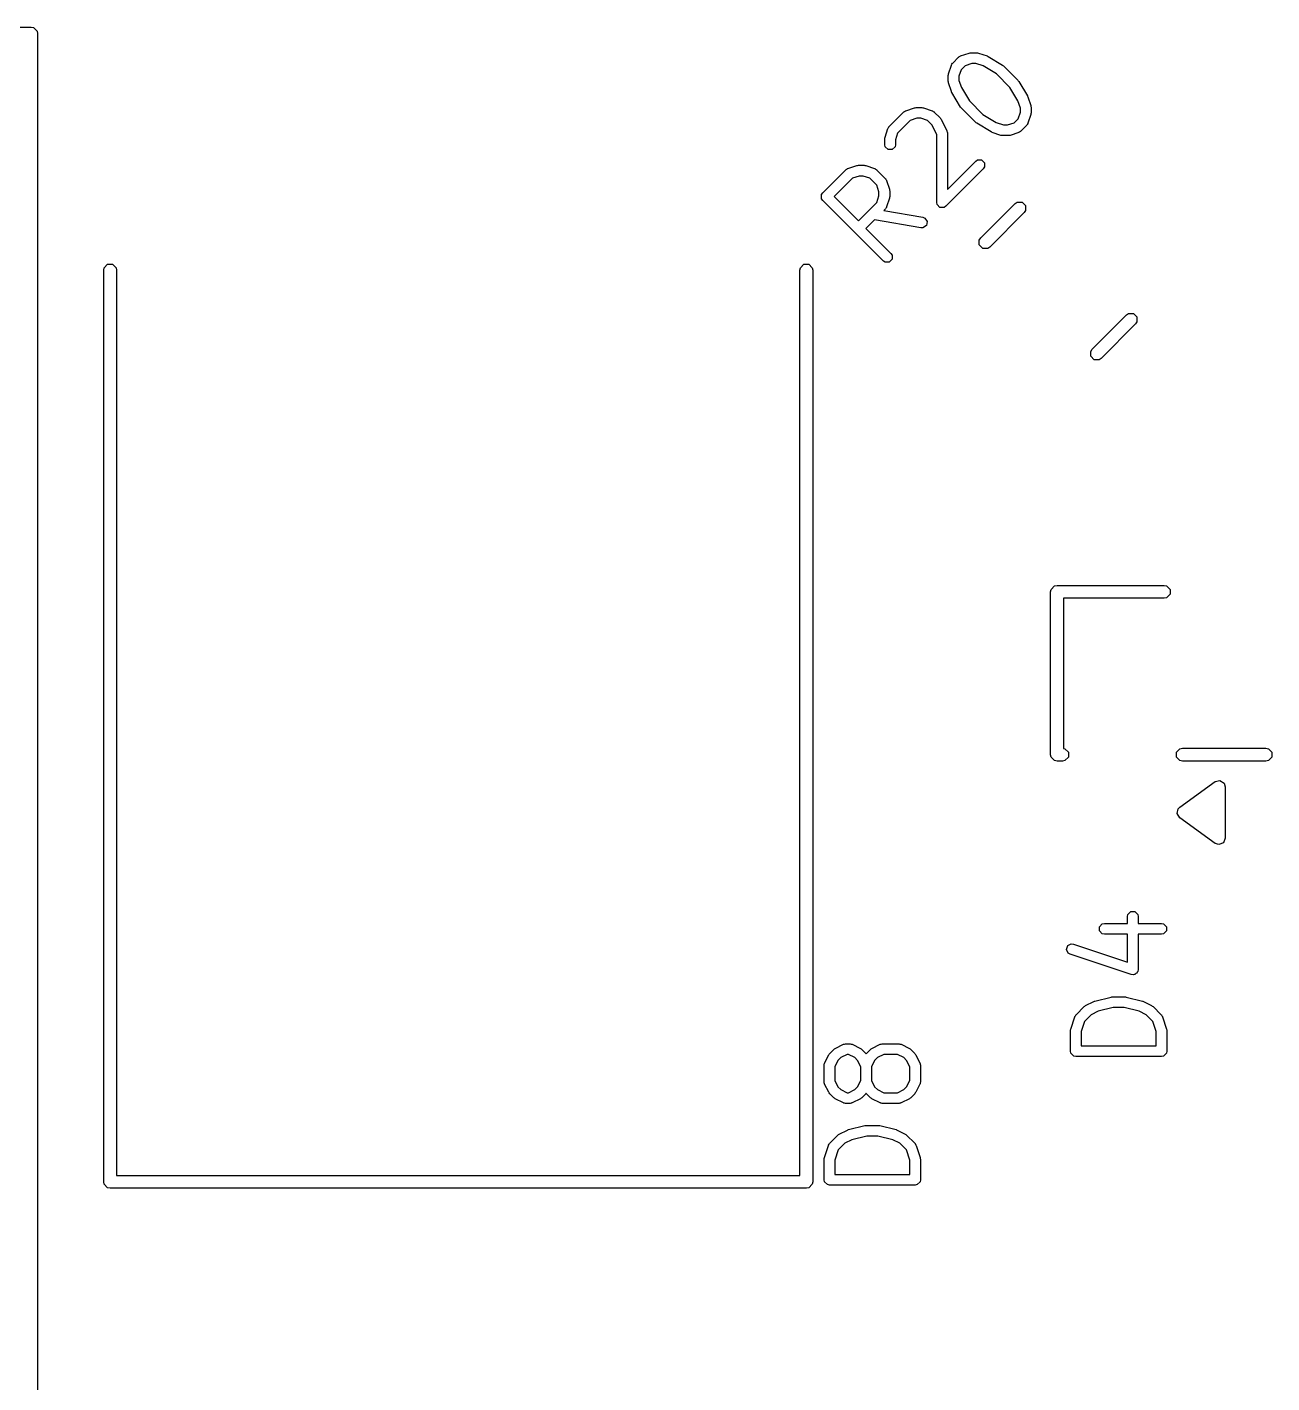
# Model space of a CAD drawing. Header units: inches. Extents: x -1.62 to 1.64, y 0 to 4.72.
# Drawn here: x 0.1841 to 0.6416, y 0.6422 to 1.1406 of the extents above; entities that cross this region are included whole.
import ezdxf

# ---------------------------------------------------------------- set-up
doc = ezdxf.new("R2010")
doc.units = ezdxf.units.IN
doc.header["$MEASUREMENT"] = 0
doc.layers.add('BLACK', color=250, linetype='CONTINUOUS')

msp = doc.modelspace()

# ---------------------------------------------------------------- linework, layer by layer
at = {"layer": 'BLACK', "linetype": 'CONTINUOUS'}
for p, q in [((-0.82313, 1.14055), (0.18553, 1.14055)), ((0.18553, 1.14055), (0.18644, 1.14037)), ((0.18644, 1.14037), (0.18771, 1.13909)), ((0.18771, 1.13909), (0.18789, 1.13819)), ((0.18789, 1.13819), (0.18789, 0.12953)), ((0.5227, 1.12341), (0.52376, 1.12659)), ((0.52376, 1.12659), (0.52381, 1.12668)), ((0.52381, 1.12672), (0.52398, 1.12699)), ((0.52381, 1.12668), (0.52381, 1.12672)), ((0.52398, 1.12699), (0.52414, 1.12726)), ((0.52414, 1.12726), (0.52418, 1.12728)), ((0.52418, 1.12728), (0.52423, 1.12736)), ((0.52423, 1.12736), (0.52635, 1.12948)), ((0.52635, 1.12948), (0.52644, 1.12954)), ((0.52644, 1.12954), (0.52646, 1.12958)), ((0.52646, 1.12958), (0.52673, 1.12974)), ((0.52673, 1.12974), (0.52699, 1.12991)), ((0.52699, 1.12991), (0.52704, 1.12991)), ((0.52704, 1.12991), (0.52712, 1.12996)), ((0.52712, 1.12996), (0.53031, 1.13102)), ((0.52881, 1.12637), (0.52735, 1.12491)), ((0.53125, 1.12718), (0.52881, 1.12637)), ((0.53031, 1.13102), (0.53062, 1.13106)), ((0.53062, 1.13106), (0.53093, 1.13112)), ((0.53093, 1.13112), (0.53305, 1.13112)), ((0.53273, 1.12718), (0.53125, 1.12718)), ((0.5354, 1.12629), (0.53273, 1.12718)), ((0.53305, 1.13112), (0.53336, 1.13106)), ((0.53336, 1.13106), (0.53367, 1.13102)), ((0.53367, 1.13102), (0.53685, 1.12996)), ((0.54031, 1.12335), (0.5354, 1.12629)), ((0.53685, 1.12996), (0.53704, 1.12985)), ((0.53704, 1.12985), (0.53724, 1.12978)), ((0.53724, 1.12978), (0.54255, 1.1266)), ((0.54255, 1.1266), (0.54272, 1.12644)), ((0.54272, 1.12644), (0.54293, 1.1263)), ((0.54293, 1.1263), (0.54823, 1.121)), ((0.5226, 1.12279), (0.52266, 1.1231)), ((0.5226, 1.12067), (0.5226, 1.12279)), ((0.52266, 1.1231), (0.5227, 1.12341)), ((0.52735, 1.12491), (0.52653, 1.12247)), ((0.52653, 1.12247), (0.52653, 1.12099)), ((0.54527, 1.11839), (0.54031, 1.12335)), ((0.52266, 1.12036), (0.5226, 1.12067)), ((0.5227, 1.12005), (0.52266, 1.12036)), ((0.52376, 1.11686), (0.5227, 1.12005)), ((0.52386, 1.11668), (0.52376, 1.11686)), ((0.52394, 1.11647), (0.52386, 1.11668)), ((0.52712, 1.11117), (0.52394, 1.11647)), ((0.52653, 1.12099), (0.52742, 1.11831)), ((0.52742, 1.11831), (0.53037, 1.1134)), ((0.54822, 1.11348), (0.54527, 1.11839)), ((0.54823, 1.121), (0.54836, 1.1208)), ((0.54836, 1.1208), (0.54852, 1.12062)), ((0.54852, 1.12062), (0.55171, 1.11532)), ((0.53037, 1.1134), (0.53533, 1.10845)), ((0.54911, 1.1108), (0.54822, 1.11348)), ((0.55171, 1.11532), (0.55178, 1.11512)), ((0.55178, 1.11512), (0.55189, 1.11493)), ((0.55189, 1.11493), (0.55295, 1.11175)), ((0.55295, 1.11175), (0.55299, 1.11143)), ((0.55299, 1.11143), (0.55305, 1.11112)), ((0.5009, 1.10403), (0.5062, 1.10933)), ((0.5062, 1.10933), (0.50629, 1.10939)), ((0.50629, 1.10939), (0.50631, 1.10943)), ((0.50631, 1.10943), (0.50658, 1.10959)), ((0.50658, 1.10959), (0.50684, 1.10976)), ((0.50684, 1.10976), (0.50689, 1.10976)), ((0.50689, 1.10976), (0.50697, 1.10981)), ((0.50697, 1.10981), (0.51016, 1.11087)), ((0.5111, 1.10703), (0.50866, 1.10622)), ((0.51016, 1.11087), (0.51047, 1.11091)), ((0.51047, 1.11091), (0.51078, 1.11097)), ((0.51078, 1.11097), (0.5129, 1.11097)), ((0.51258, 1.10703), (0.5111, 1.10703)), ((0.51502, 1.10622), (0.51258, 1.10703)), ((0.5129, 1.11097), (0.51321, 1.11091)), ((0.51321, 1.11091), (0.51352, 1.11087)), ((0.51352, 1.11087), (0.5167, 1.10981)), ((0.5167, 1.10981), (0.51679, 1.10976)), ((0.51679, 1.10976), (0.51683, 1.10976)), ((0.51683, 1.10976), (0.5171, 1.10959)), ((0.5171, 1.10959), (0.51737, 1.10943)), ((0.51737, 1.10943), (0.51739, 1.10939)), ((0.51739, 1.10939), (0.51747, 1.10933)), ((0.51747, 1.10933), (0.51959, 1.10721)), ((0.51959, 1.10721), (0.51977, 1.10695)), ((0.51977, 1.10695), (0.51996, 1.1067)), ((0.51996, 1.1067), (0.52208, 1.10246)), ((0.52728, 1.11099), (0.52712, 1.11117)), ((0.52742, 1.11079), (0.52728, 1.11099)), ((0.53272, 1.10549), (0.52742, 1.11079)), ((0.53533, 1.10845), (0.54024, 1.1055)), ((0.54683, 1.10542), (0.5483, 1.10688)), ((0.5483, 1.10688), (0.54911, 1.10932)), ((0.54911, 1.10932), (0.54911, 1.1108)), ((0.55295, 1.10838), (0.55189, 1.1052)), ((0.55299, 1.10869), (0.55295, 1.10838)), ((0.55305, 1.109), (0.55299, 1.10869)), ((0.55305, 1.11112), (0.55305, 1.109)), ((0.49937, 1.10008), (0.50043, 1.10326)), ((0.50043, 1.10326), (0.50048, 1.10335)), ((0.50048, 1.10339), (0.50065, 1.10366)), ((0.50048, 1.10335), (0.50048, 1.10339)), ((0.50065, 1.10366), (0.50081, 1.10393)), ((0.50081, 1.10393), (0.50085, 1.10395)), ((0.50085, 1.10395), (0.5009, 1.10403)), ((0.50401, 1.10158), (0.5032, 1.09914)), ((0.50866, 1.10622), (0.50401, 1.10158)), ((0.51658, 1.10466), (0.51502, 1.10622)), ((0.51835, 1.10111), (0.51658, 1.10466)), ((0.52208, 1.10246), (0.52211, 1.10236)), ((0.52211, 1.10236), (0.52214, 1.10233)), ((0.52214, 1.10233), (0.5222, 1.10202)), ((0.5222, 1.10202), (0.52229, 1.10172)), ((0.52229, 1.10172), (0.52227, 1.10168)), ((0.52227, 1.10168), (0.52229, 1.10158)), ((0.52229, 1.10158), (0.52229, 1.08088)), ((0.53292, 1.10536), (0.53272, 1.10549)), ((0.5331, 1.10519), (0.53292, 1.10536)), ((0.5384, 1.10201), (0.5331, 1.10519)), ((0.5386, 1.10194), (0.5384, 1.10201)), ((0.53879, 1.10183), (0.5386, 1.10194)), ((0.54197, 1.10077), (0.53879, 1.10183)), ((0.54024, 1.1055), (0.54291, 1.10461)), ((0.54291, 1.10461), (0.5444, 1.10461)), ((0.5444, 1.10461), (0.54683, 1.10542)), ((0.54852, 1.10183), (0.54534, 1.10077)), ((0.5486, 1.10188), (0.54852, 1.10183)), ((0.54865, 1.10188), (0.5486, 1.10188)), ((0.54891, 1.10206), (0.54865, 1.10188)), ((0.54919, 1.10221), (0.54891, 1.10206)), ((0.54921, 1.10225), (0.54919, 1.10221)), ((0.54929, 1.10231), (0.54921, 1.10225)), ((0.55141, 1.10443), (0.54929, 1.10231)), ((0.55146, 1.10451), (0.55141, 1.10443)), ((0.5515, 1.10453), (0.55146, 1.10451)), ((0.55166, 1.10481), (0.5515, 1.10453)), ((0.55184, 1.10507), (0.55166, 1.10481)), ((0.55189, 1.1052), (0.55184, 1.10511)), ((0.55184, 1.10511), (0.55184, 1.10507)), ((0.49926, 1.09946), (0.49933, 1.09977)), ((0.49926, 1.09734), (0.49926, 1.09946)), ((0.49941, 1.09658), (0.49926, 1.09734)), ((0.49933, 1.09977), (0.49937, 1.10008)), ((0.50048, 1.09552), (0.49941, 1.09658)), ((0.50305, 1.09658), (0.50199, 1.09552)), ((0.5032, 1.09734), (0.50305, 1.09658)), ((0.5032, 1.09914), (0.5032, 1.09734)), ((0.51835, 1.07613), (0.51835, 1.10111)), ((0.54228, 1.10073), (0.54197, 1.10077)), ((0.54259, 1.10067), (0.54228, 1.10073)), ((0.54471, 1.10067), (0.54259, 1.10067)), ((0.54502, 1.10073), (0.54471, 1.10067)), ((0.54534, 1.10077), (0.54502, 1.10073)), ((0.50199, 1.09552), (0.50048, 1.09552)), ((0.53272, 1.09131), (0.53336, 1.09173)), ((0.53336, 1.09173), (0.53486, 1.09173)), ((0.53486, 1.09173), (0.53593, 1.09067)), ((0.47651, 1.07964), (0.48499, 1.08812)), ((0.48499, 1.08812), (0.48508, 1.08818)), ((0.48508, 1.08818), (0.4851, 1.08822)), ((0.4851, 1.08822), (0.48537, 1.08838)), ((0.48537, 1.08838), (0.48563, 1.08855)), ((0.48563, 1.08855), (0.48568, 1.08855)), ((0.48568, 1.08855), (0.48576, 1.0886)), ((0.48576, 1.0886), (0.48895, 1.08966)), ((0.48895, 1.08966), (0.48926, 1.0897)), ((0.48926, 1.0897), (0.48957, 1.08976)), ((0.48957, 1.08976), (0.49169, 1.08976)), ((0.49169, 1.08976), (0.492, 1.0897)), ((0.492, 1.0897), (0.49231, 1.08966)), ((0.49231, 1.08966), (0.49549, 1.0886)), ((0.49549, 1.0886), (0.49558, 1.08855)), ((0.49558, 1.08855), (0.49562, 1.08855)), ((0.49562, 1.08855), (0.49589, 1.08838)), ((0.49589, 1.08838), (0.49616, 1.08822)), ((0.49616, 1.08822), (0.49618, 1.08818)), ((0.49618, 1.08818), (0.49626, 1.08812)), ((0.49626, 1.08812), (0.49944, 1.08494)), ((0.5355, 1.08852), (0.52171, 1.07473)), ((0.52229, 1.08088), (0.53272, 1.09131)), ((0.53593, 1.08916), (0.5355, 1.08852)), ((0.53593, 1.09067), (0.53593, 1.08916)), ((0.48745, 1.08501), (0.48069, 1.07825)), ((0.48989, 1.08582), (0.48745, 1.08501)), ((0.49137, 1.08582), (0.48989, 1.08582)), ((0.49381, 1.08501), (0.49137, 1.08582)), ((0.49633, 1.08249), (0.49381, 1.08501)), ((0.49714, 1.08005), (0.49633, 1.08249)), ((0.49944, 1.08494), (0.4995, 1.08486)), ((0.4995, 1.08486), (0.49954, 1.08484)), ((0.49954, 1.08484), (0.4997, 1.08457)), ((0.4997, 1.08457), (0.49987, 1.0843)), ((0.49987, 1.0843), (0.49987, 1.08426)), ((0.49987, 1.08426), (0.49992, 1.08417)), ((0.49992, 1.08417), (0.50098, 1.08099)), ((0.47608, 1.079), (0.47651, 1.07964)), ((0.47608, 1.07749), (0.47608, 1.079)), ((0.47651, 1.07686), (0.47608, 1.07749)), ((0.49878, 1.05458), (0.47651, 1.07686)), ((0.48069, 1.07825), (0.48957, 1.06937)), ((0.49633, 1.07613), (0.49714, 1.07857)), ((0.49714, 1.07857), (0.49714, 1.08005)), ((0.50098, 1.07763), (0.49992, 1.07444)), ((0.50098, 1.08099), (0.50102, 1.08068)), ((0.50102, 1.07794), (0.50098, 1.07763)), ((0.50102, 1.08068), (0.50108, 1.08037)), ((0.50108, 1.07825), (0.50102, 1.07794)), ((0.50108, 1.08037), (0.50108, 1.07825)), ((0.48957, 1.06937), (0.49633, 1.07613)), ((0.49944, 1.07367), (0.49894, 1.07317)), ((0.49894, 1.07317), (0.51324, 1.07064)), ((0.4995, 1.07376), (0.49944, 1.07367)), ((0.49954, 1.07378), (0.4995, 1.07376)), ((0.4997, 1.07405), (0.49954, 1.07378)), ((0.49987, 1.07431), (0.4997, 1.07405)), ((0.49992, 1.07444), (0.49987, 1.07436)), ((0.49987, 1.07436), (0.49987, 1.07431)), ((0.5185, 1.07537), (0.51835, 1.07613)), ((0.51957, 1.07431), (0.5185, 1.07537)), ((0.52108, 1.07431), (0.51957, 1.07431)), ((0.52171, 1.07473), (0.52108, 1.07431)), ((0.53454, 1.06305), (0.54718, 1.0757)), ((0.55052, 1.07236), (0.53788, 1.05971)), ((0.54718, 1.0757), (0.54795, 1.07621)), ((0.54795, 1.07621), (0.54976, 1.07621)), ((0.54976, 1.07621), (0.55103, 1.07493)), ((0.55103, 1.07312), (0.55052, 1.07236)), ((0.55103, 1.07493), (0.55103, 1.07312)), ((0.49554, 1.06977), (0.49235, 1.06658)), ((0.49235, 1.06658), (0.50156, 1.05737)), ((0.51256, 1.06676), (0.49554, 1.06977)), ((0.51332, 1.06678), (0.51256, 1.06676)), ((0.51324, 1.07064), (0.51396, 1.07036)), ((0.51456, 1.06764), (0.51332, 1.06678)), ((0.51396, 1.07036), (0.51482, 1.06913)), ((0.51482, 1.06913), (0.51456, 1.06764)), ((0.53403, 1.06229), (0.53454, 1.06305)), ((0.53403, 1.06048), (0.53403, 1.06229)), ((0.50156, 1.05737), (0.50199, 1.05673)), ((0.50199, 1.05673), (0.50199, 1.05522)), ((0.53531, 1.0592), (0.53403, 1.06048)), ((0.53711, 1.0592), (0.53531, 1.0592)), ((0.53788, 1.05971), (0.53711, 1.0592)), ((0.2122, 1.05118), (0.21238, 1.05209)), ((0.21238, 1.05209), (0.21366, 1.05336)), ((0.21366, 1.05336), (0.21547, 1.05336)), ((0.21547, 1.05336), (0.21675, 1.05209)), ((0.21675, 1.05209), (0.21693, 1.05118)), ((0.46811, 1.05118), (0.46829, 1.05209)), ((0.46829, 1.05209), (0.46957, 1.05336)), ((0.46957, 1.05336), (0.47138, 1.05336)), ((0.47138, 1.05336), (0.47265, 1.05209)), ((0.47265, 1.05209), (0.47283, 1.05118)), ((0.49942, 1.05416), (0.49878, 1.05458)), ((0.50093, 1.05416), (0.49942, 1.05416)), ((0.50199, 1.05522), (0.50093, 1.05416)), ((0.2122, 0.71614), (0.2122, 1.05118)), ((0.21693, 1.05118), (0.21693, 0.7185)), ((0.46811, 0.7185), (0.46811, 1.05118)), ((0.47283, 1.05118), (0.47283, 0.71614)), ((0.57546, 1.02213), (0.5881, 1.03477)), ((0.5881, 1.03477), (0.58887, 1.03529)), ((0.58887, 1.03529), (0.59068, 1.03529)), ((0.59068, 1.03529), (0.59196, 1.03401)), ((0.59196, 1.0322), (0.59145, 1.03143)), ((0.59196, 1.03401), (0.59196, 1.0322)), ((0.59145, 1.03143), (0.5788, 1.01879)), ((0.57495, 1.02137), (0.57546, 1.02213)), ((0.57495, 1.01956), (0.57495, 1.02137)), ((0.57623, 1.01828), (0.57495, 1.01956)), ((0.57804, 1.01828), (0.57623, 1.01828)), ((0.5788, 1.01879), (0.57804, 1.01828)), ((0.56024, 0.93297), (0.56042, 0.93388)), ((0.56024, 0.87313), (0.56024, 0.93297)), ((0.56042, 0.93388), (0.56169, 0.93515)), ((0.56169, 0.93515), (0.5626, 0.93533)), ((0.5626, 0.93533), (0.60197, 0.93533)), ((0.60197, 0.93533), (0.60287, 0.93515)), ((0.60287, 0.93515), (0.60415, 0.93388)), ((0.60415, 0.93207), (0.60287, 0.93079)), ((0.60415, 0.93388), (0.60415, 0.93207)), ((0.60197, 0.93061), (0.56496, 0.93061)), ((0.56496, 0.93061), (0.56496, 0.87541)), ((0.60287, 0.93079), (0.60197, 0.93061)), ((0.56042, 0.87223), (0.56024, 0.87313)), ((0.56169, 0.87095), (0.56042, 0.87223)), ((0.56496, 0.87541), (0.56547, 0.87531)), ((0.56547, 0.87531), (0.56675, 0.87403)), ((0.56675, 0.87223), (0.56547, 0.87095)), ((0.56675, 0.87403), (0.56675, 0.87223)), ((0.60648, 0.87403), (0.60776, 0.87531)), ((0.60648, 0.87223), (0.60648, 0.87403)), ((0.60776, 0.87095), (0.60648, 0.87223)), ((0.60776, 0.87531), (0.60866, 0.87549)), ((0.60866, 0.87549), (0.63937, 0.87549)), ((0.63937, 0.87549), (0.64027, 0.87531)), ((0.64027, 0.87531), (0.64155, 0.87403)), ((0.64155, 0.87223), (0.64027, 0.87095)), ((0.64155, 0.87403), (0.64155, 0.87223)), ((0.5626, 0.87077), (0.56169, 0.87095)), ((0.56457, 0.87077), (0.5626, 0.87077)), ((0.56547, 0.87095), (0.56457, 0.87077)), ((0.60866, 0.87077), (0.60776, 0.87095)), ((0.63937, 0.87077), (0.60866, 0.87077)), ((0.64027, 0.87095), (0.63937, 0.87077)), ((0.60767, 0.85378), (0.62066, 0.86323)), ((0.62066, 0.86323), (0.62242, 0.86365)), ((0.62242, 0.86365), (0.62396, 0.86271)), ((0.62396, 0.86271), (0.62441, 0.86132)), ((0.62441, 0.86132), (0.62441, 0.84242)), ((0.60672, 0.8515), (0.60714, 0.85326)), ((0.60714, 0.85326), (0.60767, 0.85378)), ((0.60767, 0.84996), (0.60672, 0.8515)), ((0.62066, 0.84051), (0.60767, 0.84996)), ((0.62441, 0.84242), (0.62372, 0.84075)), ((0.62205, 0.84006), (0.62066, 0.84051)), ((0.62372, 0.84075), (0.62205, 0.84006)), ((0.58851, 0.81365), (0.58866, 0.8144)), ((0.58851, 0.81112), (0.58851, 0.81365)), ((0.58866, 0.8144), (0.58973, 0.81547)), ((0.58973, 0.81547), (0.59123, 0.81547)), ((0.59123, 0.81547), (0.5923, 0.8144)), ((0.5923, 0.8144), (0.59245, 0.81365)), ((0.59245, 0.81365), (0.59245, 0.81112)), ((0.57816, 0.8099), (0.57923, 0.81097)), ((0.57816, 0.8084), (0.57816, 0.8099)), ((0.57923, 0.80733), (0.57816, 0.8084)), ((0.57923, 0.81097), (0.57998, 0.81112)), ((0.57998, 0.80718), (0.57923, 0.80733)), ((0.57998, 0.81112), (0.58851, 0.81112)), ((0.59245, 0.81112), (0.60098, 0.81112)), ((0.60098, 0.81112), (0.60173, 0.81097)), ((0.60173, 0.80733), (0.60098, 0.80718)), ((0.60173, 0.81097), (0.6028, 0.8099)), ((0.6028, 0.8084), (0.60173, 0.80733)), ((0.6028, 0.8099), (0.6028, 0.8084)), ((0.56602, 0.80151), (0.5665, 0.80294)), ((0.5665, 0.80294), (0.56784, 0.80361)), ((0.56784, 0.80361), (0.56861, 0.80352)), ((0.56861, 0.80352), (0.58851, 0.79688)), ((0.58851, 0.80718), (0.57998, 0.80718)), ((0.58851, 0.79688), (0.58851, 0.80718)), ((0.60098, 0.80718), (0.59245, 0.80718)), ((0.59245, 0.80718), (0.59245, 0.79415)), ((0.56669, 0.80016), (0.56602, 0.80151)), ((0.56736, 0.79978), (0.56669, 0.80016)), ((0.58986, 0.79228), (0.56736, 0.79978)), ((0.59156, 0.79266), (0.59123, 0.79233)), ((0.59197, 0.79286), (0.59156, 0.79266)), ((0.59207, 0.79317), (0.59197, 0.79286)), ((0.5923, 0.7934), (0.59207, 0.79317)), ((0.59245, 0.79415), (0.5923, 0.7934)), ((0.59062, 0.79219), (0.58986, 0.79228)), ((0.59091, 0.79233), (0.59062, 0.79219)), ((0.59123, 0.79233), (0.59091, 0.79233)), ((0.5731, 0.78091), (0.5761, 0.78241)), ((0.5761, 0.78241), (0.57631, 0.78247)), ((0.57631, 0.78247), (0.57651, 0.78256)), ((0.57651, 0.78256), (0.5825, 0.78406)), ((0.5825, 0.78406), (0.58275, 0.78407)), ((0.58275, 0.78407), (0.58298, 0.78412)), ((0.58298, 0.78412), (0.58748, 0.78412)), ((0.58748, 0.78412), (0.58772, 0.78407)), ((0.58772, 0.78407), (0.58796, 0.78406)), ((0.58796, 0.78406), (0.59396, 0.78256)), ((0.59396, 0.78256), (0.59415, 0.78247)), ((0.59415, 0.78247), (0.59436, 0.78241)), ((0.59436, 0.78241), (0.59736, 0.78091)), ((0.56934, 0.77717), (0.5695, 0.77744)), ((0.5695, 0.77744), (0.56954, 0.77746)), ((0.56954, 0.77746), (0.56959, 0.77754)), ((0.56959, 0.77754), (0.57259, 0.78054)), ((0.57259, 0.78054), (0.57285, 0.78072)), ((0.57515, 0.77753), (0.5727, 0.77509)), ((0.57285, 0.78072), (0.5731, 0.78091)), ((0.57767, 0.7788), (0.57515, 0.77753)), ((0.58322, 0.78018), (0.57767, 0.7788)), ((0.58724, 0.78018), (0.58322, 0.78018)), ((0.59279, 0.7788), (0.58724, 0.78018)), ((0.59531, 0.77753), (0.59279, 0.7788)), ((0.59776, 0.77509), (0.59531, 0.77753)), ((0.59736, 0.78091), (0.59761, 0.78072)), ((0.59761, 0.78072), (0.59787, 0.78054)), ((0.59787, 0.78054), (0.60087, 0.77754)), ((0.60087, 0.77754), (0.60093, 0.77746)), ((0.60093, 0.77746), (0.60097, 0.77744)), ((0.60097, 0.77744), (0.60112, 0.77717)), ((0.56762, 0.77228), (0.56912, 0.77678)), ((0.56912, 0.77678), (0.56917, 0.77686)), ((0.56917, 0.77691), (0.56934, 0.77717)), ((0.56917, 0.77686), (0.56917, 0.77691)), ((0.5727, 0.77509), (0.57145, 0.77133)), ((0.59901, 0.77133), (0.59776, 0.77509)), ((0.60112, 0.77717), (0.6013, 0.77691)), ((0.6013, 0.77691), (0.6013, 0.77686)), ((0.6013, 0.77686), (0.60135, 0.77678)), ((0.60135, 0.77678), (0.60285, 0.77228)), ((0.56752, 0.77165), (0.56758, 0.77196)), ((0.56752, 0.76415), (0.56752, 0.77165)), ((0.56758, 0.77196), (0.56762, 0.77228)), ((0.57145, 0.77133), (0.57145, 0.76612)), ((0.59901, 0.76612), (0.59901, 0.77133)), ((0.60285, 0.77228), (0.60289, 0.77196)), ((0.60289, 0.77196), (0.60295, 0.77165)), ((0.60295, 0.77165), (0.60295, 0.76415)), ((0.47717, 0.75979), (0.47867, 0.76279)), ((0.47867, 0.76279), (0.47887, 0.76303)), ((0.47887, 0.76303), (0.47904, 0.7633)), ((0.47904, 0.7633), (0.48054, 0.7648)), ((0.48054, 0.7648), (0.4808, 0.76497)), ((0.4808, 0.76497), (0.48105, 0.76517)), ((0.48105, 0.76517), (0.48405, 0.76667)), ((0.4854, 0.76294), (0.4831, 0.76179)), ((0.48405, 0.76667), (0.48415, 0.76669)), ((0.48415, 0.76669), (0.48418, 0.76672)), ((0.48418, 0.76672), (0.48449, 0.76678)), ((0.48449, 0.76678), (0.48479, 0.76687)), ((0.48479, 0.76687), (0.48484, 0.76685)), ((0.48484, 0.76685), (0.48493, 0.76687)), ((0.48493, 0.76687), (0.48643, 0.76687)), ((0.48597, 0.76294), (0.4854, 0.76294)), ((0.48827, 0.76179), (0.48597, 0.76294)), ((0.48643, 0.76687), (0.48653, 0.76685)), ((0.48653, 0.76685), (0.48657, 0.76687)), ((0.48657, 0.76687), (0.48688, 0.76678)), ((0.48688, 0.76678), (0.48719, 0.76672)), ((0.48719, 0.76672), (0.48722, 0.76669)), ((0.48722, 0.76669), (0.48731, 0.76667)), ((0.48731, 0.76667), (0.49031, 0.76517)), ((0.49031, 0.76517), (0.49056, 0.76497)), ((0.49056, 0.76497), (0.49082, 0.7648)), ((0.49082, 0.7648), (0.49232, 0.7633)), ((0.49232, 0.7633), (0.49243, 0.76314)), ((0.49243, 0.76314), (0.49254, 0.7633)), ((0.49254, 0.7633), (0.49404, 0.7648)), ((0.49404, 0.7648), (0.4943, 0.76497)), ((0.4943, 0.76497), (0.49455, 0.76517)), ((0.49455, 0.76517), (0.49755, 0.76667)), ((0.4989, 0.76294), (0.4966, 0.76179)), ((0.49755, 0.76667), (0.49765, 0.76669)), ((0.49765, 0.76669), (0.49768, 0.76672)), ((0.49768, 0.76672), (0.49799, 0.76678)), ((0.49799, 0.76678), (0.49829, 0.76687)), ((0.49829, 0.76687), (0.49833, 0.76685)), ((0.49833, 0.76685), (0.49843, 0.76687)), ((0.49843, 0.76687), (0.50443, 0.76687)), ((0.50396, 0.76294), (0.4989, 0.76294)), ((0.50626, 0.76179), (0.50396, 0.76294)), ((0.50443, 0.76687), (0.50453, 0.76685)), ((0.50453, 0.76685), (0.50457, 0.76687)), ((0.50457, 0.76687), (0.50487, 0.76678)), ((0.50487, 0.76678), (0.50518, 0.76672)), ((0.50518, 0.76672), (0.50521, 0.76669)), ((0.50521, 0.76669), (0.50531, 0.76667)), ((0.50531, 0.76667), (0.50831, 0.76517)), ((0.50831, 0.76517), (0.50856, 0.76497)), ((0.50856, 0.76497), (0.50882, 0.7648)), ((0.50882, 0.7648), (0.51032, 0.7633)), ((0.51032, 0.7633), (0.5105, 0.76303)), ((0.5105, 0.76303), (0.51069, 0.76279)), ((0.51069, 0.76279), (0.51219, 0.75979)), ((0.56767, 0.7634), (0.56752, 0.76415)), ((0.56873, 0.76234), (0.56767, 0.7634)), ((0.57145, 0.76612), (0.59901, 0.76612)), ((0.6028, 0.7634), (0.60173, 0.76234)), ((0.60295, 0.76415), (0.6028, 0.7634)), ((0.47696, 0.75891), (0.47698, 0.759)), ((0.47696, 0.75291), (0.47696, 0.75891)), ((0.47697, 0.75904), (0.47705, 0.75935)), ((0.47698, 0.759), (0.47697, 0.75904)), ((0.47705, 0.75935), (0.47711, 0.75966)), ((0.47711, 0.75966), (0.47715, 0.75969)), ((0.47715, 0.75969), (0.47717, 0.75979)), ((0.48205, 0.76074), (0.4809, 0.75844)), ((0.4809, 0.75844), (0.4809, 0.75337)), ((0.4831, 0.76179), (0.48205, 0.76074)), ((0.48931, 0.76074), (0.48827, 0.76179)), ((0.49046, 0.75844), (0.48931, 0.76074)), ((0.49046, 0.75337), (0.49046, 0.75844)), ((0.49555, 0.76074), (0.4944, 0.75844)), ((0.4944, 0.75844), (0.4944, 0.75337)), ((0.4966, 0.76179), (0.49555, 0.76074)), ((0.50731, 0.76074), (0.50626, 0.76179)), ((0.50846, 0.75844), (0.50731, 0.76074)), ((0.50846, 0.75337), (0.50846, 0.75844)), ((0.51219, 0.75979), (0.51222, 0.75969)), ((0.51222, 0.75969), (0.51225, 0.75966)), ((0.51225, 0.75966), (0.51231, 0.75935)), ((0.51231, 0.75935), (0.51239, 0.75904)), ((0.51239, 0.75904), (0.51238, 0.759)), ((0.51238, 0.759), (0.5124, 0.75891)), ((0.5124, 0.75891), (0.5124, 0.75291)), ((0.56948, 0.76219), (0.56873, 0.76234)), ((0.60098, 0.76219), (0.56948, 0.76219)), ((0.60173, 0.76234), (0.60098, 0.76219)), ((0.47698, 0.75281), (0.47696, 0.75291)), ((0.47697, 0.75277), (0.47698, 0.75281)), ((0.47705, 0.75246), (0.47697, 0.75277)), ((0.4809, 0.75337), (0.48205, 0.75107)), ((0.48931, 0.75107), (0.49046, 0.75337)), ((0.4944, 0.75337), (0.49555, 0.75107)), ((0.50731, 0.75107), (0.50846, 0.75337)), ((0.51239, 0.75277), (0.51231, 0.75246)), ((0.5124, 0.75291), (0.51238, 0.75281)), ((0.51238, 0.75281), (0.51239, 0.75277)), ((0.47711, 0.75215), (0.47705, 0.75246)), ((0.47715, 0.75212), (0.47711, 0.75215)), ((0.47717, 0.75203), (0.47715, 0.75212)), ((0.47867, 0.74903), (0.47717, 0.75203)), ((0.47887, 0.74878), (0.47867, 0.74903)), ((0.47904, 0.74851), (0.47887, 0.74878)), ((0.48054, 0.74701), (0.47904, 0.74851)), ((0.48205, 0.75107), (0.4831, 0.75002)), ((0.4831, 0.75002), (0.4854, 0.74888)), ((0.4854, 0.74888), (0.48597, 0.74888)), ((0.48597, 0.74888), (0.48827, 0.75002)), ((0.48827, 0.75002), (0.48931, 0.75107)), ((0.49232, 0.74851), (0.49082, 0.74701)), ((0.49243, 0.74868), (0.49232, 0.74851)), ((0.49254, 0.74851), (0.49243, 0.74868)), ((0.49404, 0.74701), (0.49254, 0.74851)), ((0.49555, 0.75107), (0.4966, 0.75002)), ((0.4966, 0.75002), (0.4989, 0.74888)), ((0.4989, 0.74888), (0.50396, 0.74888)), ((0.50396, 0.74888), (0.50626, 0.75002)), ((0.50626, 0.75002), (0.50731, 0.75107)), ((0.51032, 0.74851), (0.50882, 0.74701)), ((0.5105, 0.74878), (0.51032, 0.74851)), ((0.51069, 0.74903), (0.5105, 0.74878)), ((0.51219, 0.75203), (0.51069, 0.74903)), ((0.51222, 0.75212), (0.51219, 0.75203)), ((0.51225, 0.75215), (0.51222, 0.75212)), ((0.51231, 0.75246), (0.51225, 0.75215)), ((0.4808, 0.74684), (0.48054, 0.74701)), ((0.48105, 0.74665), (0.4808, 0.74684)), ((0.48405, 0.74515), (0.48105, 0.74665)), ((0.48415, 0.74512), (0.48405, 0.74515)), ((0.48418, 0.74509), (0.48415, 0.74512)), ((0.48449, 0.74503), (0.48418, 0.74509)), ((0.48479, 0.74494), (0.48449, 0.74503)), ((0.48484, 0.74496), (0.48479, 0.74494)), ((0.48493, 0.74494), (0.48484, 0.74496)), ((0.48643, 0.74494), (0.48493, 0.74494)), ((0.48653, 0.74496), (0.48643, 0.74494)), ((0.48657, 0.74494), (0.48653, 0.74496)), ((0.48688, 0.74503), (0.48657, 0.74494)), ((0.48719, 0.74509), (0.48688, 0.74503)), ((0.48722, 0.74512), (0.48719, 0.74509)), ((0.48731, 0.74515), (0.48722, 0.74512)), ((0.49031, 0.74665), (0.48731, 0.74515)), ((0.49056, 0.74684), (0.49031, 0.74665)), ((0.49082, 0.74701), (0.49056, 0.74684)), ((0.4943, 0.74684), (0.49404, 0.74701)), ((0.49455, 0.74665), (0.4943, 0.74684)), ((0.49755, 0.74515), (0.49455, 0.74665)), ((0.49765, 0.74512), (0.49755, 0.74515)), ((0.49768, 0.74509), (0.49765, 0.74512)), ((0.49799, 0.74503), (0.49768, 0.74509)), ((0.49829, 0.74494), (0.49799, 0.74503)), ((0.49833, 0.74496), (0.49829, 0.74494)), ((0.49843, 0.74494), (0.49833, 0.74496)), ((0.50443, 0.74494), (0.49843, 0.74494)), ((0.50453, 0.74496), (0.50443, 0.74494)), ((0.50457, 0.74494), (0.50453, 0.74496)), ((0.50487, 0.74503), (0.50457, 0.74494)), ((0.50518, 0.74509), (0.50487, 0.74503)), ((0.50521, 0.74512), (0.50518, 0.74509)), ((0.50531, 0.74515), (0.50521, 0.74512)), ((0.50831, 0.74665), (0.50531, 0.74515)), ((0.50856, 0.74684), (0.50831, 0.74665)), ((0.50882, 0.74701), (0.50856, 0.74684)), ((0.47904, 0.7303), (0.48204, 0.7333)), ((0.48204, 0.7333), (0.4823, 0.73348)), ((0.4823, 0.73348), (0.48255, 0.73367)), ((0.48255, 0.73367), (0.48555, 0.73517)), ((0.48555, 0.73517), (0.48576, 0.73523)), ((0.48576, 0.73523), (0.48595, 0.73532)), ((0.48595, 0.73532), (0.49195, 0.73682)), ((0.49267, 0.73294), (0.48712, 0.73155)), ((0.49195, 0.73682), (0.49219, 0.73683)), ((0.49219, 0.73683), (0.49243, 0.73688)), ((0.49243, 0.73688), (0.49693, 0.73688)), ((0.49669, 0.73294), (0.49267, 0.73294)), ((0.50224, 0.73155), (0.49669, 0.73294)), ((0.49693, 0.73688), (0.49717, 0.73683)), ((0.49717, 0.73683), (0.49741, 0.73682)), ((0.49741, 0.73682), (0.50341, 0.73532)), ((0.50341, 0.73532), (0.5036, 0.73523)), ((0.5036, 0.73523), (0.50381, 0.73517)), ((0.50381, 0.73517), (0.50681, 0.73367)), ((0.50681, 0.73367), (0.50706, 0.73348)), ((0.50706, 0.73348), (0.50732, 0.7333)), ((0.50732, 0.7333), (0.51032, 0.7303)), ((0.47707, 0.72503), (0.47857, 0.72953)), ((0.47857, 0.72953), (0.47861, 0.72962)), ((0.47861, 0.72966), (0.47879, 0.72992)), ((0.47861, 0.72962), (0.47861, 0.72966)), ((0.47879, 0.72992), (0.47895, 0.7302)), ((0.47895, 0.7302), (0.47899, 0.73022)), ((0.47899, 0.73022), (0.47904, 0.7303)), ((0.48215, 0.72785), (0.4809, 0.72409)), ((0.4846, 0.73029), (0.48215, 0.72785)), ((0.48712, 0.73155), (0.4846, 0.73029)), ((0.50476, 0.73029), (0.50224, 0.73155)), ((0.50721, 0.72785), (0.50476, 0.73029)), ((0.50846, 0.72409), (0.50721, 0.72785)), ((0.51032, 0.7303), (0.51038, 0.73022)), ((0.51038, 0.73022), (0.51042, 0.7302)), ((0.51042, 0.7302), (0.51057, 0.72992)), ((0.51057, 0.72992), (0.51075, 0.72966)), ((0.51075, 0.72966), (0.51075, 0.72962)), ((0.51075, 0.72962), (0.5108, 0.72953)), ((0.5108, 0.72953), (0.5123, 0.72503)), ((0.47696, 0.72441), (0.47703, 0.72472)), ((0.47696, 0.71691), (0.47696, 0.72441)), ((0.47703, 0.72472), (0.47707, 0.72503)), ((0.4809, 0.72409), (0.4809, 0.71888)), ((0.50846, 0.71888), (0.50846, 0.72409)), ((0.5123, 0.72503), (0.51234, 0.72472)), ((0.51234, 0.72472), (0.5124, 0.72441)), ((0.5124, 0.72441), (0.5124, 0.71691)), ((0.21693, 0.7185), (0.46811, 0.7185)), ((0.4809, 0.71888), (0.50846, 0.71888)), ((0.21238, 0.71524), (0.2122, 0.71614)), ((0.21366, 0.71396), (0.21238, 0.71524)), ((0.21457, 0.71378), (0.21366, 0.71396)), ((0.47047, 0.71378), (0.21457, 0.71378)), ((0.47138, 0.71396), (0.47047, 0.71378)), ((0.47265, 0.71524), (0.47138, 0.71396)), ((0.47283, 0.71614), (0.47265, 0.71524)), ((0.47711, 0.71616), (0.47696, 0.71691)), ((0.47818, 0.71509), (0.47711, 0.71616)), ((0.47893, 0.71494), (0.47818, 0.71509)), ((0.51043, 0.71494), (0.47893, 0.71494)), ((0.51118, 0.71509), (0.51043, 0.71494)), ((0.51225, 0.71616), (0.51118, 0.71509)), ((0.5124, 0.71691), (0.51225, 0.71616))]:
    msp.add_line(p, q, dxfattribs=at)

doc.saveas('drawing.dxf')
